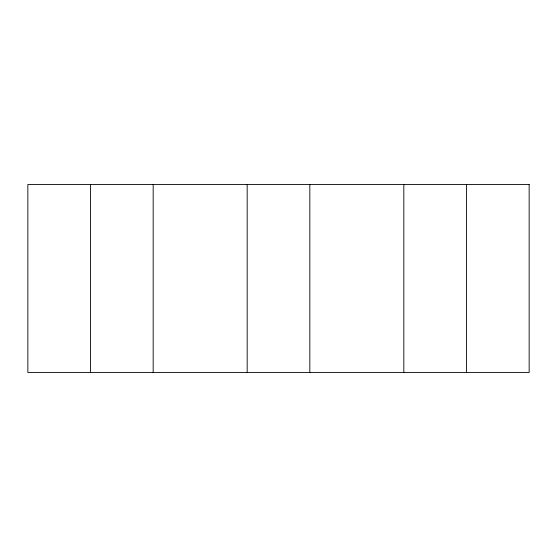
<?xml version="1.0" encoding="UTF-8"?>
<svg xmlns="http://www.w3.org/2000/svg" width="557" height="557" viewBox="0 0 557 557"><rect width="100%" height="100%" fill="white"/><g stroke="black" fill="none" stroke-linecap="round" stroke-linejoin="round"><path stroke-width="0.84" d="M466.488 184.506L466.488 372.494M403.825 184.506L403.825 372.494M309.831 184.506L309.831 372.494M247.169 184.506L247.169 372.494M153.175 184.506L153.175 372.494M90.513 184.506L90.513 372.494M529.15 184.506L27.85 184.506L27.85 372.494L529.15 372.494L529.15 184.506"/></g></svg>
